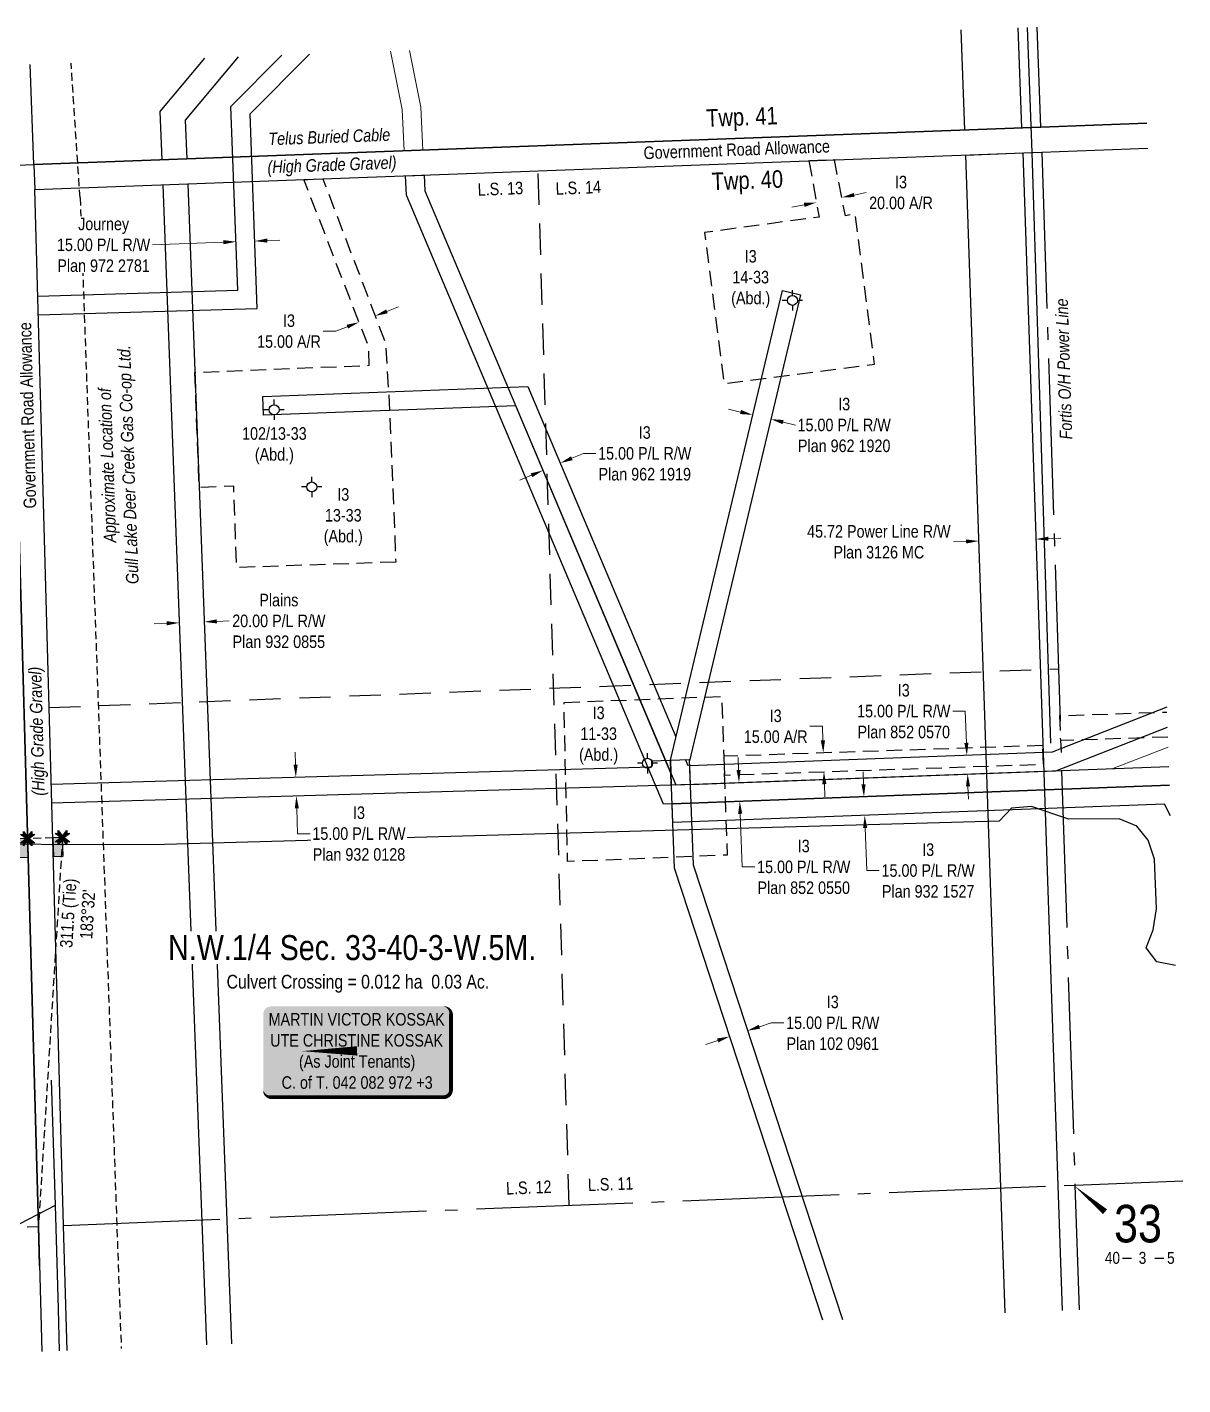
# Model space of a CAD drawing. Extents: x 674846 to 681163, y 5818236 to 5822349.
# Drawn here: x 677491 to 678414, y 5818246 to 5819331 of the extents above; entities that cross this region are included whole.
import ezdxf
from ezdxf.enums import TextEntityAlignment as Align

# ---------------------------------------------------------------- set-up
doc = ezdxf.new("R2010")
doc.units = 0
doc.header["$LTSCALE"] = 5
doc.header["$PDSIZE"] = 0.5
for name, pattern in [('foc-ACCESSROAD', [3.75, 2.5, -1.25]), ('foc-LSD', [8, 5, -3]), ('foc-QUARTERLINE', [33, 25, -3, 2, -3]), ('foc-TIELINE', [1.875, 1.25, -0.625]), ('foc-TRAV', [1.875, 1.25, -0.625]), ('UG_PIPE', [1.875, 1.25, -0.625])]:
    doc.linetypes.add(name, pattern=pattern)
doc.layers.get('Defpoints').update_dxf_attribs({"color": 9})
for name, color, linetype in [('10', 1, 'Continuous'), ('9', 3, 'Continuous'), ('AS-PIPE-UG', 44, 'UG_PIPE'), ('AS-PIPE-UG-T', 44, 'Continuous'), ('AS-POWER', 104, 'foc-POWER'), ('AS-POWER-T', 104, 'Continuous'), ('AS-TELUS', 224, 'foc-TEL'), ('C-SYMBOL', 7, 'Continuous'), ('CG-NOTES', 7, 'Continuous'), ('D-TXT', 6, 'Continuous'), ('F-AR', 190, 'foc-ACCESSROAD'), ('F-RW', 190, 'Continuous'), ('F-WS', 190, 'foc-ACCESSROAD'), ('F-WS-S', 8, 'Continuous'), ('L-AREAREQUIRED', 7, 'Continuous'), ('L-BD', 7, 'Continuous'), ('L-MON', 1, 'Continuous'), ('L-ROAD-T', 7, 'Continuous'), ('L-SEC', 7, 'Continuous'), ('L-SECLBL', 7, 'Continuous'), ('L-SECQ', 8, 'foc-QUARTERLINE'), ('L-SECTION-LSD', 7, 'foc-LSD'), ('L-TIE', 7, 'foc-TIELINE'), ('P-PROPOSED', 10, 'Continuous'), ('P-PROPOSED-H', 21, 'Continuous'), ('P-TRAV', 4, 'foc-TRAV'), ('T-WATER', 160, 'Continuous')]:
    doc.layers.add(name, color=color, linetype=linetype)
for name, color, linetype, lineweight in [('F-AR-T', 190, 'Continuous', 9), ('F-RW-T', 190, 'Continuous', 9), ('F-WS-T', 190, 'Continuous', 9), ('T-TEXT', 48, 'Continuous', 18)]:
    doc.layers.add(name, color=color, linetype=linetype, lineweight=lineweight)
doc.styles.add('100L', font='ARIALN.TTF', dxfattribs={"height": 11})
doc.styles.add('175L', font='ARIALN.TTF', dxfattribs={"height": 20})
doc.styles.add('80', font='ARIALN.TTF', dxfattribs={"height": 10})
doc.styles.add('80CG', font='ARIALN.TTF', dxfattribs={"height": 10})
doc.styles.add('80L', font='ARIALN.TTF', dxfattribs={"height": 10})
doc.styles.add('80LS', font='ARIALNI.TTF', dxfattribs={"height": 10})
doc.styles.add('foc-LtypeFont', font='ARIALN.TTF', dxfattribs={"height": 7.35})
doc.styles.add('SIMPLEX', font='ARIALN.TTF')
doc.linetypes.add('foc-POWER', pattern='A,6,-1,["P",foc-LtypeFont,S=0.2,R=0,X=-0.625,Y=-0.75],-1.24,4', length=12.24)
doc.linetypes.add('foc-POWER-NOLINE', pattern='A,0,-4,["P",foc-LtypeFont,S=0.2,R=0,X=-0.625,Y=-0.75],-8.24', length=12.24)
doc.linetypes.add('foc-TEL', pattern='A,2,-1,["T",foc-LtypeFont,S=0.2,R=0,X=-0.425,Y=-0.75],-1.24,8', length=12.24)
doc.linetypes.add('foc-TEL-NOLINE', pattern='A,0,-2,["T",foc-LtypeFont,S=0.2,R=0,X=-0.425,Y=-0.75],-10.24', length=12.24)
doc.linetypes.add('foc-TOPO-flowdirection-NOLINE', pattern='A,0,[">",foc-LtypeFont,S=0.3,R=0,X=0,Y=-0.945],-20,[">",foc-LtypeFont,S=0.3,R=0,X=0,Y=-0.945],0', length=20)
doc.dimstyles.new('Compass 5 000', dxfattribs={"dimscale": 5, "dimtxt": 9, "dimasz": 2, "dimexe": 0.2, "dimexo": 0.0625, "dimgap": 0.5, "dimtad": 0, "dimtih": 1, "dimtoh": 1, "dimzin": 0, "dimdsep": 46, "dimtxsty": '80CG', "dimcen": 0.1, "dimse1": 1, "dimse2": 1, "dimclrd": 256, "dimclrt": 256, "dimaunit": 1, "dimadec": 4, "dimazin": 0, "dimtfac": 0.06, "dimtofl": 0, "dimtmove": 0, "dimatfit": 1, "dimfxl": 0.2, "dimtolj": 1, "dimtzin": 0, "dimlwd": -1, "dimarcsym": 0})

# ---------------------------------------------------------------- blocks, each defined once
blk = doc.blocks.new('L-SECLBL')
at = {"layer": '9', "color": 7}
for p, q in [((-5.1, -27.8), (-12.3, -27.8)), ((20.7, -27.8), (13.5, -27.8))]:
    blk.add_line(p, q, dxfattribs=at)
at = {"layer": '10', "color": 2, "style": 'SIMPLEX'}
blk.add_attdef('SEC', text='', height=30, dxfattribs=at).set_placement((0, 0), align=Align.MIDDLE)
at = {"layer": '10', "color": 5, "style": '80L'}
blk.add_attdef('TWP', text='', height=9.5, dxfattribs=at).set_placement((-14.4, -27.4), align=Align.MIDDLE_RIGHT)
blk.add_attdef('RGE', text='', height=9.5, dxfattribs=at).set_placement((3.6, -27.4), align=Align.MIDDLE_CENTER)
blk.add_attdef('MER', text='', height=9.5, dxfattribs=at).set_placement((23.2, -27.4), align=Align.MIDDLE_LEFT)
blk = doc.blocks.new('*D22')
at = {"layer": 'Defpoints', "color": 0, "transparency": 16777216}
for p in [(677703.8, 5818731.2), (677704.2, 5818716.3), (677705.7, 5818716.3)]:
    blk.add_point(p, dxfattribs=at)
at = {"layer": 'F-RW-T', "transparency": 16777216}
for p, q in [((677705, 5818741.2), (677704.7, 5818751.2)), ((677706, 5818706.3), (677706.6, 5818686.1)), ((677706.6, 5818686.1), (677716.6, 5818686.1))]:
    blk.add_line(p, q, dxfattribs=at)
for points in [[(677706.7, 5818741.2), (677703.4, 5818741.2), (677705.3, 5818731.2)], [(677707.7, 5818706.3), (677704.4, 5818706.3), (677705.7, 5818716.3)]]:
    blk.add_solid(points, dxfattribs=at)
at = {"layer": 'F-RW-T', "transparency": 16777216, "insert": (677755.7, 5818686.1), "char_height": 10, "attachment_point": 5, "style": '80CG', "bg_fill": 3, "box_fill_scale": 1.1, "bg_fill_color": 256, "bg_fill_true_color": 13158600, "bg_fill_transparency": 0}
blk.add_mtext('\\A1;I3\\P15.00 P/L R/W\\PPlan 932 0128', dxfattribs=at)
blk = doc.blocks.new('*D23')
at = {"layer": 'Defpoints', "color": 0, "transparency": 16777216}
for p in [(677609, 5818937.3), (677629, 5818938.1), (677632.1, 5818855.4)]:
    blk.add_point(p, dxfattribs=at)
at = {"layer": 'F-RW-T', "transparency": 16777216}
for p, q in [((677602.2, 5818854.2), (677592.2, 5818853.9)), ((677642.1, 5818855.7), (677652.1, 5818856.1))]:
    blk.add_line(p, q, dxfattribs=at)
for points in [[(677602.1, 5818855.9), (677602.2, 5818852.6), (677612.2, 5818854.6)], [(677642.1, 5818857.4), (677642.2, 5818854.1), (677632.1, 5818855.4)]]:
    blk.add_solid(points, dxfattribs=at)
at = {"layer": 'F-RW-T', "transparency": 16777216, "insert": (677691.7, 5818856.1), "char_height": 10, "attachment_point": 5, "style": '80CG'}
blk.add_mtext('\\A1;Plains\\P20.00 P/L R/W\\PPlan 932 0855', dxfattribs=at)
blk = doc.blocks.new('*D24')
at = {"layer": 'Defpoints', "color": 0, "transparency": 16777216}
for p in [(677672.5, 5819159.7), (677658.4, 5819135.7), (677673.3, 5819136.3)]:
    blk.add_point(p, dxfattribs=at)
at = {"layer": 'F-RW-T', "transparency": 16777216}
for p, q in [((677647.5, 5819158.8), (677590.7, 5819156.7)), ((677682.4, 5819160.1), (677692.4, 5819160.5))]:
    blk.add_line(p, q, dxfattribs=at)
for points in [[(677682.4, 5819161.8), (677682.5, 5819158.5), (677672.5, 5819159.7)], [(677647.4, 5819160.5), (677647.5, 5819157.2), (677657.5, 5819159.2)]]:
    blk.add_solid(points, dxfattribs=at)
at = {"layer": 'F-RW-T', "transparency": 16777216, "insert": (677551.7, 5819156.7), "char_height": 10, "attachment_point": 5, "style": '80CG', "bg_fill": 3, "box_fill_scale": 1.1, "bg_fill_color": 256, "bg_fill_true_color": 13158600, "bg_fill_transparency": 0}
blk.add_mtext('\\A1;Journey\\P15.00 P/L R/W\\PPlan 972 2781', dxfattribs=at)
blk = doc.blocks.new('*D25')
at = {"layer": 'Defpoints', "color": 0, "transparency": 16777216}
for p in [(678076.4, 5819046.8), (678091, 5819043.3), (678084.8, 5819017.4)]:
    blk.add_point(p, dxfattribs=at)
at = {"layer": 'F-RW-T', "transparency": 16777216}
for p, q in [((678060.5, 5819023.1), (678050.8, 5819025.5)), ((678094.5, 5819015), (678104.3, 5819012.7))]:
    blk.add_line(p, q, dxfattribs=at)
for points in [[(678060.9, 5819024.8), (678060.1, 5819021.5), (678070.2, 5819020.8)], [(678094.9, 5819016.7), (678094.1, 5819013.4), (678084.8, 5819017.4)]]:
    blk.add_solid(points, dxfattribs=at)
at = {"layer": 'F-RW-T', "transparency": 16777216, "insert": (678143.3, 5819012.7), "char_height": 10, "attachment_point": 5, "style": '80CG'}
blk.add_mtext('\\A1;I3\\P15.00 P/L R/W\\PPlan 962 1920', dxfattribs=at)
blk = doc.blocks.new('*D26')
at = {"layer": 'Defpoints', "color": 0, "transparency": 16777216}
for p in [(678061, 5818544.3), (678046.7, 5818539.6), (678066.1, 5818528.6)]:
    blk.add_point(p, dxfattribs=at)
at = {"layer": 'F-RW-T', "transparency": 16777216}
for p, q in [((678075.6, 5818531.8), (678085.1, 5818534.9)), ((678085.1, 5818534.9), (678095.1, 5818534.9)), ((678042.4, 5818520.9), (678032.9, 5818517.7))]:
    blk.add_line(p, q, dxfattribs=at)
for points in [[(678075.1, 5818533.4), (678076.1, 5818530.2), (678066.1, 5818528.6)], [(678041.8, 5818522.4), (678042.9, 5818519.3), (678051.9, 5818524)]]:
    blk.add_solid(points, dxfattribs=at)
at = {"layer": 'F-RW-T', "transparency": 16777216, "insert": (678134.2, 5818534.9), "char_height": 10, "attachment_point": 5, "style": '80CG'}
blk.add_mtext('\\A1;I3\\P15.00 P/L R/W\\PPlan 102 0961', dxfattribs=at)
blk = doc.blocks.new('*D27')
at = {"layer": 'Defpoints', "color": 0, "transparency": 16777216}
for p in [(678109.4, 5818743.7), (678241.3, 5818748.7), (678110, 5818728.8)]:
    blk.add_point(p, dxfattribs=at)
at = {"layer": 'F-RW-T', "transparency": 16777216}
for p, q in [((678240, 5818784), (678230, 5818784)), ((678240.9, 5818758.7), (678240, 5818784)), ((678242.2, 5818723.8), (678242.6, 5818713.8))]:
    blk.add_line(p, q, dxfattribs=at)
for points in [[(678242.6, 5818758.8), (678239.3, 5818758.6), (678241.3, 5818748.7)], [(678243.9, 5818723.9), (678240.6, 5818723.8), (678241.9, 5818733.8)]]:
    blk.add_solid(points, dxfattribs=at)
at = {"layer": 'F-RW-T', "transparency": 16777216, "insert": (678190.9, 5818784), "char_height": 10, "attachment_point": 5, "style": '80CG'}
blk.add_mtext('\\A1;I3\\P15.00 P/L R/W\\PPlan 852 0570', dxfattribs=at)
blk = doc.blocks.new('*D28')
at = {"layer": 'Defpoints', "color": 0, "transparency": 16777216}
for p in [(678134.8, 5818729.7), (678059.9, 5818711.9), (678135.4, 5818714.8)]:
    blk.add_point(p, dxfattribs=at)
at = {"layer": 'F-RW-T', "transparency": 16777216}
for p, q in [((678059, 5818736.9), (678058.6, 5818746.9)), ((678060.3, 5818701.9), (678061.9, 5818659.5)), ((678061.9, 5818659.5), (678071.9, 5818659.5))]:
    blk.add_line(p, q, dxfattribs=at)
for points in [[(678060.6, 5818737), (678057.3, 5818736.9), (678059.3, 5818726.9)], [(678061.9, 5818702), (678058.6, 5818701.9), (678059.9, 5818711.9)]]:
    blk.add_solid(points, dxfattribs=at)
at = {"layer": 'F-RW-T', "transparency": 16777216, "insert": (678111, 5818659.5), "char_height": 10, "attachment_point": 5, "style": '80CG', "bg_fill": 3, "box_fill_scale": 1.1, "bg_fill_color": 256, "bg_fill_true_color": 13158600, "bg_fill_transparency": 0}
blk.add_mtext('\\A1;I3\\P15.00 P/L R/W\\PPlan 852 0550', dxfattribs=at)
blk = doc.blocks.new('*D29')
at = {"layer": 'Defpoints', "color": 0, "transparency": 16777216}
for p in [(678169.5, 5818715.9), (678159.7, 5818700.7), (678170.1, 5818701)]:
    blk.add_point(p, dxfattribs=at)
at = {"layer": 'F-RW-T', "transparency": 16777216}
for p, q in [((678158.7, 5818725.5), (678158.4, 5818735.5)), ((678160, 5818690.7), (678161.3, 5818656.6)), ((678161.3, 5818656.6), (678171.3, 5818656.6))]:
    blk.add_line(p, q, dxfattribs=at)
for points in [[(678160.4, 5818725.6), (678157.1, 5818725.5), (678159.1, 5818715.6)], [(678161.7, 5818690.7), (678158.4, 5818690.6), (678159.7, 5818700.7)]]:
    blk.add_solid(points, dxfattribs=at)
at = {"layer": 'F-RW-T', "transparency": 16777216, "insert": (678210.4, 5818656.6), "char_height": 10, "attachment_point": 5, "style": '80CG', "bg_fill": 3, "box_fill_scale": 1.1, "bg_fill_color": 256, "bg_fill_true_color": 13158600, "bg_fill_transparency": 0}
blk.add_mtext('\\A1;I3\\P15.00 P/L R/W\\PPlan 932 1527', dxfattribs=at)
blk = doc.blocks.new('*D30')
at = {"layer": 'Defpoints', "color": 0, "transparency": 16777216}
for p in [(678243.2, 5819141.7), (678288.8, 5819143.2), (678250.7, 5818920)]:
    blk.add_point(p, dxfattribs=at)
at = {"layer": 'F-RW-T', "transparency": 16777216}
for p, q in [((678240.7, 5818919.6), (678230.7, 5818919.3)), ((678306.4, 5818921.9), (678316.4, 5818922.2))]:
    blk.add_line(p, q, dxfattribs=at)
for points in [[(678306.3, 5818923.5), (678306.4, 5818920.2), (678296.4, 5818921.5)], [(678240.6, 5818921.3), (678240.8, 5818918), (678250.7, 5818920)]]:
    blk.add_solid(points, dxfattribs=at)
at = {"layer": 'F-RW-T', "transparency": 16777216, "insert": (678171, 5818919.3), "char_height": 10, "attachment_point": 5, "style": '80CG'}
blk.add_mtext('\\A1;45.72 Power Line R/W\\PPlan 3126 MC', dxfattribs=at)
blk = doc.blocks.new('GABD')
for p, q in [((-0.81, 0), (-1.62, 0)), ((0, 0.81), (0, 1.62)), ((1.62, 0), (0.81, 0)), ((0, -0.81), (0, -1.62))]:
    blk.add_line(p, q)
blk.add_circle((0, 0), 0.8)
blk = doc.blocks.new('*D32')
at = {"layer": 'Defpoints', "color": 0, "transparency": 16777216}
for p in [(677916.5, 5818982.3), (677919.5, 5818936.6), (677933.4, 5818942.4)]:
    blk.add_point(p, dxfattribs=at)
at = {"layer": 'F-RW-T', "transparency": 16777216}
for p, q in [((677925.7, 5818986.2), (677935, 5818990)), ((677935, 5818990), (677945, 5818990)), ((677893.5, 5818972.5), (677884.3, 5818968.6))]:
    blk.add_line(p, q, dxfattribs=at)
for points in [[(677925.1, 5818987.7), (677926.4, 5818984.6), (677916.5, 5818982.3)], [(677892.9, 5818974.1), (677894.1, 5818971), (677902.7, 5818976.4)]]:
    blk.add_solid(points, dxfattribs=at)
at = {"layer": 'F-RW-T', "transparency": 16777216, "insert": (677984, 5818990), "char_height": 10, "attachment_point": 5, "style": '80CG'}
blk.add_mtext('\\A1;I3\\P15.00 P/L R/W\\PPlan 962 1919', dxfattribs=at)
blk = doc.blocks.new('*D33')
at = {"layer": 'Defpoints', "color": 0, "transparency": 16777216}
for p in [(677764.7, 5819110.2), (677751.8, 5819105.2), (677755.8, 5819094.9)]:
    blk.add_point(p, dxfattribs=at)
at = {"layer": 'F-AR-T', "transparency": 16777216}
for p, q in [((677778, 5819103.5), (677787.3, 5819107.1)), ((677737.1, 5819087.7), (677727.1, 5819087.7)), ((677746.4, 5819091.3), (677737.1, 5819087.7))]:
    blk.add_line(p, q, dxfattribs=at)
for points in [[(677777.4, 5819105.1), (677778.6, 5819102), (677768.6, 5819099.9)], [(677745.8, 5819092.9), (677747, 5819089.8), (677755.8, 5819094.9)]]:
    blk.add_solid(points, dxfattribs=at)
at = {"layer": 'F-AR-T', "transparency": 16777216, "insert": (677699.8, 5819087.7), "char_height": 10, "attachment_point": 5, "style": '80CG'}
blk.add_mtext('\\A1;I3\\P15.00 A/R', dxfattribs=at)
blk = doc.blocks.new('*D34')
at = {"layer": 'Defpoints', "color": 0, "transparency": 16777216}
for p in [(678105.5, 5818749.9), (678126.6, 5818750.6), (678106, 5818734.9)]:
    blk.add_point(p, dxfattribs=at)
at = {"layer": 'F-AR-T', "transparency": 16777216}
for p, q in [((678125.9, 5818771.9), (678115.9, 5818771.9)), ((678126.3, 5818760.6), (678125.9, 5818771.9)), ((678127.5, 5818725.6), (678127.8, 5818715.6))]:
    blk.add_line(p, q, dxfattribs=at)
for points in [[(678128, 5818760.7), (678124.6, 5818760.6), (678126.6, 5818750.6)], [(678129.1, 5818725.7), (678125.8, 5818725.6), (678127.1, 5818735.6)]]:
    blk.add_solid(points, dxfattribs=at)
at = {"layer": 'F-AR-T', "transparency": 16777216, "insert": (678088.6, 5818771.9), "char_height": 10, "attachment_point": 5, "style": '80CG'}
blk.add_mtext('\\A1;I3\\P15.00 A/R', dxfattribs=at)
blk = doc.blocks.new('*D35')
at = {"layer": 'Defpoints', "color": 0, "transparency": 16777216}
for p in [(678120.2, 5819195.8), (678140.4, 5819199.8), (678141.4, 5819194.6)]:
    blk.add_point(p, dxfattribs=at)
at = {"layer": 'F-WS-T', "transparency": 16777216}
for p, q in [((678151.2, 5819196.5), (678161, 5819198.5)), ((678111.4, 5819188.6), (678101.6, 5819186.7))]:
    blk.add_line(p, q, dxfattribs=at)
for points in [[(678150.9, 5819198.2), (678151.5, 5819194.9), (678141.4, 5819194.6)], [(678111.1, 5819190.3), (678111.7, 5819187), (678121.2, 5819190.6)]]:
    blk.add_solid(points, dxfattribs=at)
at = {"layer": 'F-WS-T', "transparency": 16777216, "insert": (678188.7, 5819198.5), "char_height": 10, "attachment_point": 5, "style": '80CG'}
blk.add_mtext('\\A1;I3\\P20.00 A/R', dxfattribs=at)
blk = doc.blocks.new('TEMP')
h = blk.add_hatch(color=255)
h.dxf.hatch_style = 1
h.paths.add_polyline_path([(0, 0.25), (-0.67, 1.15), (-0.67, 0.67), (-1.15, 0.67), (-0.25, 0), (-1.15, -0.67), (-0.67, -0.67), (-0.67, -1.15), (0, -0.25), (0.67, -1.15), (0.67, -0.67), (1.15, -0.67), (0.25, 0), (1.15, 0.67), (0.67, 0.67), (0.67, 1.15)])
h.paths.add_polyline_path([(0.57, 0.85), (0.57, 0.57), (0.85, 0.57), (0.08, 0), (0.85, -0.57), (0.57, -0.57), (0.57, -0.85), (0, -0.08), (-0.57, -0.85), (-0.57, -0.57), (-0.85, -0.57), (-0.08, 0), (-0.85, 0.57), (-0.57, 0.57), (-0.57, 0.85), (0, 0.08)], flags=16)
h = blk.add_hatch(color=1)
h.dxf.hatch_style = 1
h.paths.add_polyline_path([(0, 0.08), (-0.57, 0.85), (-0.57, 0.57), (-0.85, 0.57), (-0.08, 0), (-0.85, -0.57), (-0.57, -0.57), (-0.57, -0.85), (0, -0.08), (0.57, -0.85), (0.57, -0.57), (0.85, -0.57), (0.08, 0), (0.85, 0.57), (0.57, 0.57), (0.57, 0.85)])
at = {"color": 1}
for p, q in [((-0.08, 0), (0.08, 0)), ((0, 0.08), (0, -0.08))]:
    blk.add_line(p, q, dxfattribs=at)
at = {"color": 255, "flags": 128}
blk.add_lwpolyline([(-0.25, 0), (-1.15, 0.67), (-0.67, 0.67), (-0.67, 1.15), (0, 0.25), (0.67, 1.15), (0.67, 0.67), (1.15, 0.67), (0.25, 0), (1.15, -0.67), (0.67, -0.67), (0.67, -1.15), (0, -0.25), (-0.67, -1.15), (-0.67, -0.67), (-1.15, -0.67)], close=True, dxfattribs=at)
at = {"color": 1, "flags": 128}
blk.add_lwpolyline([(-0.08, 0), (-0.85, 0.57), (-0.57, 0.57), (-0.57, 0.85), (0, 0.08), (0.57, 0.85), (0.57, 0.57), (0.85, 0.57), (0.08, 0), (0.85, -0.57), (0.57, -0.57), (0.57, -0.85), (0, -0.08), (-0.57, -0.85), (-0.57, -0.57), (-0.85, -0.57)], close=True, dxfattribs=at)
blk = doc.blocks.new('*U41')
h = blk.add_hatch(color=59)
edge = h.paths.add_edge_path()
edge.add_line((-69, -37), (69, -37))
edge.add_arc((69, -31), 6, 270, 360)
edge.add_line((75, -31), (75, 29.5))
edge.add_arc((69, 29.5), 6, 0, 90)
edge.add_line((69, 35.5), (-69, 35.5))
edge.add_arc((-69, 29.5), 6, 90, 180)
edge.add_line((-75, 29.5), (-75, -31))
edge.add_arc((-69, -31), 6, 180, 270)
at = {"color": 1, "flags": 128}
blk.add_lwpolyline([(-69, -37, 3, 3, 0), (69, -37, 3, 3, 0.414214), (75, -31, 3, 3, 0), (75, 29.5, 3, 0, 0.414214), (69, 35.5, 0, 0, 0), (-69, 35.5, 0, 0, 0.414214), (-75, 29.5, 0, 0, 0), (-75, -31, 0, 3, 0.414214)], format="xyseb", close=True, dxfattribs=at)
blk.add_lwpolyline([(-43.9, -0.2, 0, 7.5, 0), (0, 0, 0, 0, 0)], format="xyseb", dxfattribs=at)
at = {"color": 1, "style": '80'}
blk.add_attdef('ENTER_TEXT_001', (-36, -5), '', height=10, dxfattribs=at)

msp = doc.modelspace()

# ---------------------------------------------------------------- hatches: boundary and pattern name
at = {"layer": 'P-PROPOSED-H'}
h = msp.add_hatch(color=256, dxfattribs=at)
h.dxf.hatch_style = 1
h.paths.add_polyline_path([(677491.042, 5818682.206), (677481.957, 5818681.953), (677482.375, 5818666.961), (677491.46, 5818667.214)])
h = msp.add_hatch(color=256, dxfattribs=at)
h.dxf.hatch_style = 1
h.paths.add_polyline_path([(677511.567, 5818667.774), (677519.279, 5818667.989), (677518.862, 5818682.981), (677511.149, 5818682.766)])

# ---------------------------------------------------------------- linework, layer by layer
at = {"layer": 'AS-PIPE-UG'}
for q in [(677525.694, 5819301.979), (677565.782, 5818274.745)]:
    msp.add_line((677532.908, 5819194.371), q, dxfattribs=at)
at = {"layer": 'AS-POWER', "flags": 128}
for points in [[(678293.561, 5819230.506), (678289.842, 5819330.421)], [(678308.355, 5818758.317), (678293.561, 5819230.506)], [(677495.998, 5819220.947), (677496.717, 5819200.846)], [(677516.465, 5818272.766), (677515.685, 5818306.342), (677513.238, 5818389.073), (677509.982, 5818489.153)], [(676832.748, 5818245.57), (676849.515, 5818305.658), (676853.102, 5818329.126), (676854.733, 5818349.007), (677485.031, 5818374.43), (677513.238, 5818389.073)]]:
    msp.add_lwpolyline(points, dxfattribs=at)
at = {"layer": 'AS-POWER', "linetype": 'foc-POWER-NOLINE', "flags": 128}
for points in [[(677495.998, 5819220.947), (677493.153, 5819300.768)], [(677496.717, 5819200.846), (678301.119, 5819230.787), (678385.806, 5819233.923)]]:
    msp.add_lwpolyline(points, dxfattribs=at)
at = {"layer": 'AS-TELUS', "linetype": 'foc-TEL-NOLINE', "flags": 128}
for points in [[(677495.998, 5819220.947), (678300.391, 5819250.888), (678385.123, 5819254.025)], [(677500.547, 5818340.58), (677499.679, 5818372.157), (677476.615, 5819200.098)]]:
    msp.add_lwpolyline(points, dxfattribs=at)
at = {"layer": 'AS-TELUS', "flags": 128}
msp.add_lwpolyline([(677475.899, 5819220.199), (677495.998, 5819220.947)], dxfattribs=at)
at = {"layer": 'F-AR', "flags": 128}
msp.add_lwpolyline([(678401.789, 5818763.346), (678316.294, 5818760.443), (678315.615, 5818780.428), (678401.11, 5818783.332)], dxfattribs=at)
msp.add_lwpolyline([(678301.977, 5818756.573), (678047.1, 5818747.916), (678047.609, 5818732.927), (678302.486, 5818741.584)], close=True, dxfattribs=at)
at = {"layer": 'F-RW', "flags": 128}
for points in [[(678236.585, 5819328.439), (678239.48, 5819248.62), (678285.161, 5819250.321), (678282.266, 5819330.139)], [(677499.068, 5819115.734), (677658.917, 5819120.469), (677653.469, 5819267.345), (677694.142, 5819308.249)], [(677499.512, 5819100.743), (677674.464, 5819105.925), (677668.698, 5819261.39), (677716.104, 5819309.066)], [(677632.301, 5819305.947), (677596.709, 5819263.205), (677598.142, 5819224.744)], [(677659.155, 5819306.946), (677616.977, 5819256.295), (677618.125, 5819225.489)], [(678240.206, 5819228.522), (678285.89, 5819230.221), (678313.924, 5818404.829), (678317.374, 5818304.903)], [(678240.209, 5819228.522), (678268.238, 5818403.277), (678271.697, 5818303.07)], [(677618.873, 5819205.407), (677637.475, 5818714.445), (677653.852, 5818278.279)], [(678403.099, 5818724.771), (677999.035, 5818709.667), (677793.576, 5819196.434), (677792.796, 5819211.868), (677807.785, 5819212.426), (677808.421, 5819199.831), (678008.825, 5818725.041), (678402.59, 5818739.76)], [(677598.891, 5819204.65), (677617.493, 5818713.688), (677633.871, 5818277.477)], [(678019.581, 5818743.291), (678020.273, 5818725.436), (678005.212, 5818724.894), (678004.521, 5818744.871), (678093.91, 5819120.283), (678108.5, 5819116.812), (678019.578, 5818743.361)], [(678004.881, 5818734.469), (677880.924, 5819028.037), (677679.433, 5819020.543), (677678.876, 5819035.53), (677890.713, 5819043.409), (678008.944, 5818763.401)], [(678400.981, 5818787.114), (678309.359, 5818751.288), (678019.696, 5818740.356), (678020.273, 5818725.436), (678312.434, 5818736.429), (678401.52, 5818771.255)], [(677509.945, 5818725.562), (677989.729, 5818739.417), (677989.533, 5818744.247), (678004.521, 5818744.871), (678005.212, 5818724.894), (677510.327, 5818710.574)], [(678126.336, 5818297.238), (678007.689, 5818658.478), (678004.521, 5818744.871), (678019.509, 5818745.421), (678022.599, 5818661.145), (678141.917, 5818297.863)], [(678018.697, 5818740.303), (678016.582, 5818745.313)], [(678403.924, 5818700.467), (678399.197, 5818709.617), (678006.353, 5818694.923), (678005.803, 5818709.911), (678403.099, 5818724.771)]]:
    msp.add_lwpolyline(points, dxfattribs=at)
at = {"layer": 'F-RW-T', "flags": 128}
for points in [[(677780.84, 5819311.476), (677790.105, 5819264.997), (677791.778, 5819231.956), (677806.766, 5819232.514), (677805.028, 5819266.852), (677796.02, 5819312.041)], [(678358.034, 5818738.133), (678402.067, 5818755.162)]]:
    msp.add_lwpolyline(points, dxfattribs=at)
at = {"layer": 'F-WS', "flags": 128}
for points in [[(678115.18, 5819223.866), (678123.2, 5819178.942), (678031.671, 5819166.541), (678047.383, 5819045.693), (678167.477, 5819061.399), (678152.139, 5819181.482), (678144.283, 5819179.986), (678135.442, 5819224.62)], [(677919.543, 5818790.964), (678045.496, 5818795.833), (678049.744, 5818668.913), (677922.344, 5818663.81), (677919.543, 5818790.964)]]:
    msp.add_lwpolyline(points, close=True, dxfattribs=at)
msp.add_lwpolyline([(677785.087, 5818903.176), (677657.964, 5818898.77), (677655.64, 5818963.881), (677628.064, 5818962.836), (677624.586, 5819054.641), (677763.814, 5819060.427), (677763.553, 5819074.823), (677711.739, 5819208.849), (677726.807, 5819209.41), (677776.802, 5819078.431), (677779.951, 5819030.798), (677785.087, 5818903.176)], dxfattribs=at)
at = {"layer": 'L-SEC', "flags": 128}
for points in [[(678300.391, 5819250.888), (677495.998, 5819220.947), (677493.153, 5819300.768)], [(678385.123, 5819254.025), (678300.391, 5819250.888)], [(677496.717, 5819200.846), (678301.119, 5819230.787), (678385.806, 5819233.923)], [(677476.615, 5819200.098), (677499.679, 5818372.157)], [(677519.779, 5818372.959), (677496.717, 5819200.846)], [(677499.679, 5818372.157), (677502.427, 5818272.203)], [(677522.527, 5818273.009), (677519.779, 5818372.959)]]:
    msp.add_lwpolyline(points, dxfattribs=at)
at = {"layer": 'L-SECLBL', "flags": 128}
msp.add_lwpolyline([(678326.595, 5818405.158, 0, 4.999, 0), (678351.675, 5818383.91, 0, 0, 0)], format="xyseb", dxfattribs=at)
at = {"layer": 'L-SECQ', "flags": 128}
for points in [[(678300.391, 5819250.888), (678297.501, 5819330.706)], [(678301.119, 5819230.787), (678327.693, 5818405.202)], [(677519.779, 5818372.959), (678327.693, 5818405.202)], [(678327.693, 5818405.202), (678413.836, 5818408.64)], [(678327.693, 5818405.202), (678330.904, 5818305.446)], [(676691.163, 5818339.892), (677499.679, 5818372.157)]]:
    msp.add_lwpolyline(points, dxfattribs=at)
at = {"layer": 'L-SECTION-LSD', "flags": 128}
for points in [[(677923.661, 5818389.078), (677898.918, 5819215.817)], [(677508.248, 5818786.902), (678314.407, 5818817.955)]]:
    msp.add_lwpolyline(points, dxfattribs=at)
at = {"layer": 'L-TIE', "flags": 128}
msp.add_lwpolyline([(677518.862, 5818682.981), (677499.679, 5818372.157)], dxfattribs=at)
at = {"layer": 'P-PROPOSED', "flags": 128}
for points in [[(677491.042, 5818682.206), (677481.957, 5818681.953), (677482.375, 5818666.961), (677491.46, 5818667.214)], [(677511.567, 5818667.774), (677519.279, 5818667.989), (677518.862, 5818682.981), (677511.149, 5818682.766)]]:
    msp.add_lwpolyline(points, close=True, dxfattribs=at)
at = {"layer": 'P-TRAV', "flags": 128}
msp.add_lwpolyline([(677511.149, 5818682.766), (677491.042, 5818682.206)], dxfattribs=at)
at = {"layer": 'T-WATER', "linetype": 'foc-TOPO-flowdirection-NOLINE', "flags": 128}
msp.add_lwpolyline([(678407.99, 5818580.777), (678392.97, 5818583.545), (678384.42, 5818594.962), (678390.031, 5818609.257), (678392.778, 5818626.092), (678391.314, 5818665.646), (678386.115, 5818680.866), (678377.207, 5818692.211), (678362.969, 5818697.945), (678322.889, 5818697.664), (678311.659, 5818701.533), (678293.074, 5818707.935), (678276.879, 5818706.376), (678267.143, 5818696.201), (677600.42, 5818677.312), (677520.067, 5818677.061), (677484, 5818677.645), (677478.558, 5818678.955), (677473.473, 5818684.66), (677461.803, 5818694.379), (677410.057, 5818730.521), (677375.401, 5818764.851), (677361.903, 5818796.226), (677350.177, 5818811.155), (677333.652, 5818821.64), (677312.621, 5818821.64), (677281.859, 5818808.149), (677238.854, 5818813.796), (677115.362, 5818846.751), (677030.933, 5818895.978), (676989.723, 5818908.033), (676846.577, 5818912.038), (676787.963, 5818916.447), (676767.318, 5818916.083)], dxfattribs=at)
at = {"layer": 'T-WATER', "flags": 128}
msp.add_lwpolyline([(678407.99, 5818580.777), (678392.97, 5818583.545), (678384.42, 5818594.962), (678390.031, 5818609.257), (678392.778, 5818626.092), (678391.314, 5818665.646), (678386.115, 5818680.866), (678377.207, 5818692.211), (678362.969, 5818697.945), (678322.889, 5818697.664), (678311.659, 5818701.533), (678293.074, 5818707.935), (678276.879, 5818706.376), (678267.143, 5818696.201), (677600.42, 5818677.312), (677520.067, 5818677.061), (677484, 5818677.645)], dxfattribs=at)

# ---------------------------------------------------------------- block references
at = {"layer": 'CG-NOTES'}
ref = msp.add_blockref('*U41', (677754.254, 5818512.475), dxfattribs=dict(at, xscale=0.9998160037030004, yscale=0.9998160037030004, zscale=0.9998160037030004))
ref.add_attrib('ENTER_TEXT_001', 'MARTIN VICTOR KOSSAK', (677683.517, 5818532.73), dxfattribs={"layer": '0', "color": 1, "height": 9.99816, "style": '80'})
ref.add_attrib('ENTER_TEXT_002', 'UTE CHRISTINE KOSSAK', (677684.779, 5818515.89), dxfattribs={"layer": '0', "color": 1, "height": 9.99816, "style": '80'})
ref.add_attrib('ENTER_TEXT_003', '(As Joint Tenants)', (677707.783, 5818499.055), dxfattribs={"layer": '0', "color": 1, "height": 9.99816, "style": '80'})
ref.add_attrib('ENTER_TEXT_004', 'C. of T. 042 082 972 +3', (677693.911, 5818482.215), dxfattribs={"layer": '0', "color": 1, "height": 9.99816, "style": '80'})
at = {"layer": 'F-WS-S', "xscale": 4.999194999999999, "yscale": 4.999194999999999, "zscale": 4.999194999999999}
for p in [(678101.962, 5819112.323), (677687.896, 5819024.913), (677718, 5818963.204), (677986.199, 5818742.335)]:
    msp.add_blockref('GABD', p, dxfattribs=at)
at = {"layer": 'L-MON', "xscale": 4.999194999999999, "yscale": 4.999194999999999, "zscale": 4.999194999999999}
for p in [(677491.042, 5818682.206), (677518.862, 5818682.981)]:
    msp.add_blockref('TEMP', p, dxfattribs=at)
at = {"layer": 'L-SECLBL', "xscale": 0.9998389999999999, "yscale": 0.9998389999999999, "zscale": 0.9998389999999999}
msp.add_blockref('L-SECLBL', (678378.033, 5818374.439), dxfattribs=at).add_auto_attribs({'SEC': '33', 'TWP': '40', 'RGE': '3', 'MER': '5'})

# ---------------------------------------------------------------- texts
at = {"layer": 'AS-PIPE-UG-T', "insert": (677564.511, 5818980.788), "char_height": 9.99977, "width": 189.98649, "attachment_point": 5, "rotation": 92.047305, "style": '80CG'}
msp.add_mtext('\\A1;{\\fArial Narrow|b0|i1|c0|p34;Approximate Location of\\PGull Lake Deer Creek Gas Co-op Ltd.}', dxfattribs=at)
at = {"layer": 'AS-POWER-T', "insert": (678313.759, 5819057.331), "char_height": 9.99816, "width": 112.48039, "attachment_point": 2, "rotation": 91.843604, "style": '80L'}
msp.add_mtext('{\\fArial Narrow|b0|i1|c0|p34;Fortis O/H Power Line}', dxfattribs=at)
at = {"layer": 'AS-TELUS', "insert": (677731.791, 5819248.084), "char_height": 9.99816, "width": 97.21717, "attachment_point": 2, "rotation": 2.107288, "style": '80L'}
msp.add_mtext('{\\fArial Narrow|b0|i1|c0|p34;Telus Buried Cable}', dxfattribs=at)
at = {"layer": 'D-TXT', "color": 3, "style": '80L'}
for s, p in [('Twp. 41', (678033.35, 5819251.005)), ('Twp. 40', (678037.715, 5819200.4))]:
    msp.add_text(s, height=13.9977, rotation=2.107288, dxfattribs=at).set_placement(p)
at = {"layer": 'F-WS-T', "width": 30.59303, "attachment_point": 5, "style": '80CG'}
for s, insert, char_height in [('\\A1;I3\\P14-33\\P(Abd.)', (678068.638, 5819129.413), 9.9984), ('\\A1;102/13-33\\P(Abd.)', (677688.126, 5818996.097), 9.99839), ('\\A1;I3\\P13-33\\P(Abd.)', (677743.162, 5818939.078), 9.9984), ('\\A1;I3\\P11-33\\P(Abd.)', (677947.15, 5818764.488), 9.9984)]:
    msp.add_mtext(s, dxfattribs=dict(at, insert=insert, char_height=char_height))
at = {"layer": 'L-BD', "style": '80L'}
for s, height, p in [('311.5 (Tie)', 9.99839, (677524.646, 5818622.513)), ("183%%d32'", 9.9984, (677538.867, 5818621.635))]:
    msp.add_text(s, height=height, rotation=86.4684, dxfattribs=at).set_placement(p, align=Align.MIDDLE)
at = {"layer": 'L-ROAD-T', "style": '80L'}
for rotation, p in [(2.107288, (678057.441, 5819232.897)), (91.595647, (677490.858, 5819020.411))]:
    msp.add_text('Government Road Allowance', height=9.99839, rotation=rotation, dxfattribs=at).set_placement(p, align=Align.MIDDLE_CENTER)
at = {"layer": 'T-TEXT', "style": '80LS'}
msp.add_text('(High Grade Gravel)', height=9.99839, rotation=91.595647, dxfattribs=at).set_placement((677498.293, 5818767.957), align=Align.MIDDLE_CENTER)

# ---------------------------------------------------------------- dimensions: what is measured, and where the dimension line sits
at = {"layer": 'F-AR-T'}
for base, p1, p2, angle, picture, middle in [((677755.774, 5819094.943), (677764.676, 5819110.199), (677751.801, 5819105.222), 201.136251, '*D33', (677699.838, 5819087.732)), ((678126.631, 5818750.618), (678105.975, 5818734.91), (678105.466, 5818749.899), 91.945273, '*D34', (678088.627, 5818771.886))]:
    dim = msp.add_linear_dim(base=base, p1=p1, p2=p2, angle=angle, text='I3\\P15.00 A/R', dimstyle='Compass 5 000', dxfattribs=at)
    dim.commit()
    dim.dimension.update_dxf_attribs({"geometry": picture, "text_midpoint": middle, "dimtype": 161})
at = {"layer": 'F-RW-T'}
for base, p1, p2, angle, text, picture, middle in [((678250.689, 5818919.964), (678288.845, 5819143.206), (678243.159, 5819141.655), 181.945273, '45.72 Power Line R/W\\PPlan 3126 MC', '*D30', (678171.011, 5818919.286)), ((677916.531, 5818982.263), (677919.539, 5818936.573), (677933.36, 5818942.408), 22.891557, 'I3\\P15.00 P/L R/W\\PPlan 962 1919', '*D32', (677984.042, 5818990.043)), ((677632.136, 5818855.371), (677609.019, 5818937.332), (677629.002, 5818938.089), 2.169835, 'Plains\\P20.00 P/L R/W\\PPlan 932 0855', '*D23', (677691.661, 5818856.128)), ((678241.297, 5818748.719), (678110.004, 5818728.833), (678109.441, 5818743.743), 92.16134, 'I3\\P15.00 P/L R/W\\PPlan 852 0570', '*D27', (678190.88, 5818783.979)), ((678066.095, 5818528.649), (678046.736, 5818539.594), (678060.965, 5818544.267), 18.182178, 'I3\\P15.00 P/L R/W\\PPlan 102 0961', '*D26', (678134.182, 5818534.89))]:
    dim = msp.add_linear_dim(base=base, p1=p1, p2=p2, angle=angle, text=text, dimstyle='Compass 5 000', dxfattribs=at)
    dim.commit()
    dim.dimension.update_dxf_attribs({"geometry": picture, "text_midpoint": middle, "dimtype": 161})
dim = msp.add_aligned_dim(p1=(678076.415, 5819046.81), p2=(678090.994, 5819043.337), distance=-26.71, text='I3\\P15.00 P/L R/W\\PPlan 962 1920', dimstyle='Compass 5 000', dxfattribs=at)
dim.commit()
dim.dimension.update_dxf_attribs({"geometry": '*D25', "text_midpoint": (678143.345, 5819012.718)})
at = {"layer": 'F-WS-T'}
dim = msp.add_aligned_dim(p1=(678120.196, 5819195.765), p2=(678140.366, 5819199.76), distance=-5.284, text='I3\\P20.00 A/R', dimstyle='Compass 5 000', dxfattribs=at)
dim.commit()
dim.dimension.update_dxf_attribs({"geometry": '*D35', "text_midpoint": (678188.747, 5819198.463)})

# ---------------------------------------------------------------- next in the draw order: texts
at = {"layer": 'C-SYMBOL', "color": 3, "insert": (677750.282, 5818605.028), "char_height": 19.99678, "width": 295.55677, "attachment_point": 2, "style": '175L', "bg_fill": 3, "box_fill_scale": 1.15, "bg_fill_color": 256, "bg_fill_true_color": 256, "bg_fill_transparency": 0}
msp.add_mtext('N.W.1/4 Sec. 33-40-3-W.5M.', dxfattribs=at)
at = {"layer": 'L-AREAREQUIRED', "color": 5, "insert": (677754.841, 5818573.293), "char_height": 10.99823, "width": 208.80625, "attachment_point": 2, "style": '100L', "bg_fill": 3, "box_fill_scale": 1.15, "bg_fill_color": 256, "bg_fill_true_color": 256, "bg_fill_transparency": 0}
msp.add_mtext('Culvert Crossing = 0.012 ha  0.03 Ac.', dxfattribs=at)
at = {"layer": 'L-SECTION-LSD', "attachment_point": 1, "rotation": 2.205908, "style": '100L', "bg_fill": 3, "box_fill_scale": 1.5, "bg_fill_color": 256, "bg_fill_transparency": 0}
for s, width, insert, char_height in [('\\pi1.88848;L.S. 13', 36.82829, (677848.452, 5819205.807), 9.99839), ('L.S. 14', 36.99224, (677912.578, 5819206.706), 9.9984), ('\\pi2.22733;L.S. 12', 37.10575, (677870.773, 5818407.475), 9.99839), ('L.S. 11', 36.44363, (677938.363, 5818410.341), 9.9984)]:
    msp.add_mtext_dynamic_manual_height_columns(s, width=width, gutter_width=54.991, heights=[0], dxfattribs=dict(at, insert=insert, char_height=char_height))

# ---------------------------------------------------------------- next in the draw order: dimensions: what is measured, and where the dimension line sits
at = {"layer": 'F-RW-T'}
for base, p1, p2, angle, text, picture, middle in [((677672.453, 5819159.745), (677658.351, 5819135.736), (677673.327, 5819136.294), 2.132257, 'Journey\\P15.00 P/L R/W\\PPlan 972 2781', '*D24', (677551.654, 5819156.703)), ((677705.744, 5818716.297), (677703.819, 5818731.161), (677704.247, 5818716.254), 271.646016, 'I3\\P15.00 P/L R/W\\PPlan 932 0128', '*D22', (677755.698, 5818686.113)), ((678059.906, 5818711.942), (678134.816, 5818729.746), (678135.376, 5818714.763), 272.140754, 'I3\\P15.00 P/L R/W\\PPlan 852 0550', '*D28', (678110.952, 5818659.499)), ((678159.657, 5818700.657), (678169.502, 5818715.945), (678170.059, 5818701.046), 272.142063, 'I3\\P15.00 P/L R/W\\PPlan 932 1527', '*D29', (678210.392, 5818656.585))]:
    dim = msp.add_linear_dim(base=base, p1=p1, p2=p2, angle=angle, text=text, dimstyle='Compass 5 000', override={"dimtfill": 1}, dxfattribs=at)
    dim.commit()
    dim.dimension.update_dxf_attribs({"geometry": picture, "text_midpoint": middle, "dimtype": 161})

# ---------------------------------------------------------------- next in the draw order: texts
at = {"layer": 'T-TEXT', "style": '80LS'}
msp.add_text('(High Grade Gravel)', height=9.99839, rotation=2.107288, dxfattribs=at).set_placement((677734.128, 5819220.8), align=Align.MIDDLE_CENTER)

doc.saveas('drawing.dxf')
